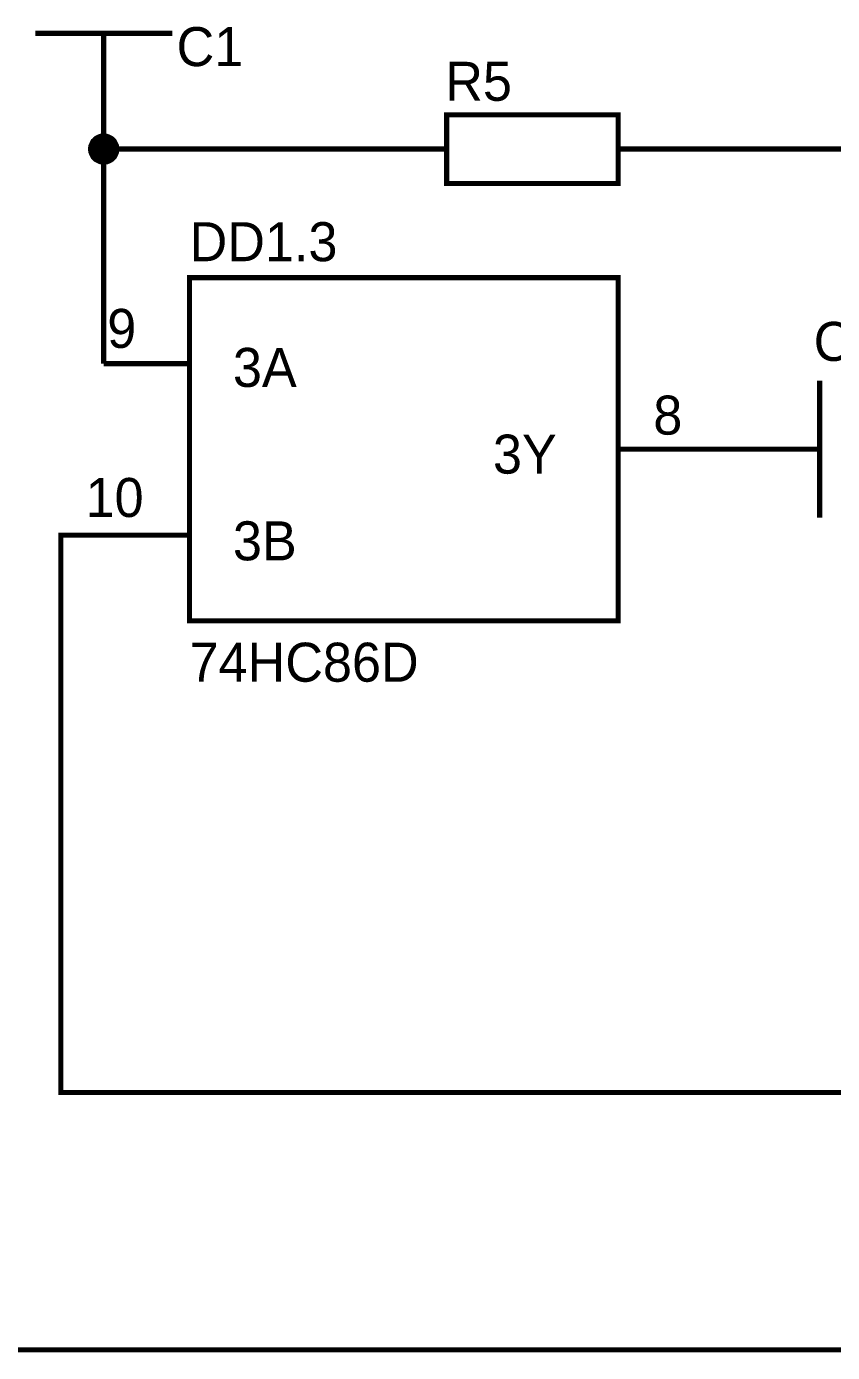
# Model space of a CAD drawing. Header units: millimetres. Extents: x 0 to 594, y 0 to 420.
# Drawn here: x 160.5 to 207.5, y 282.3 to 359.6 of the extents above; entities that cross this region are included whole.
import ezdxf

# ---------------------------------------------------------------- set-up
doc = ezdxf.new("R2010")
doc.units = ezdxf.units.MM
doc.layers.add('Sheet', color=255, linetype='Continuous')

msp = doc.modelspace()

# ---------------------------------------------------------------- linework, layer by layer
at = {"layer": 'Sheet'}
for points, const_width in [([(161.038, 359.24), (165.033, 359.24)], 0.3), ([(165.033, 359.24), (165.033, 354.991)], 0.3), ([(165.033, 359.24), (169.028, 359.24)], 0.3), ([(165.033, 354.991), (165.033, 354.991), (165.033, 352.495), (165.033, 339.986)], 0.3), ([(164.275, 352.495), (164.275, 352.527), (164.275, 352.574), (164.291, 352.606), (164.291, 352.653), (164.291, 352.685), (164.307, 352.717), (164.323, 352.748), (164.339, 352.78), (164.354, 352.827), (164.37, 352.859), (164.386, 352.89), (164.402, 352.922), (164.417, 352.954), (164.449, 352.969), (164.465, 353.001), (164.496, 353.032), (164.528, 353.048), (164.544, 353.08), (164.575, 353.096), (164.607, 353.127), (164.639, 353.143), (164.67, 353.159), (164.702, 353.175), (164.733, 353.19), (164.765, 353.206), (164.812, 353.222), (164.844, 353.222), (164.875, 353.238), (164.923, 353.238), (164.954, 353.254), (164.986, 353.254), (165.033, 353.254)], 0.3), ([(164.275, 352.495), (164.275, 352.527), (164.275, 352.574), (164.291, 352.606), (164.291, 352.653), (164.291, 352.685), (164.307, 352.717), (164.323, 352.748), (164.339, 352.78), (164.354, 352.827), (164.37, 352.859), (164.386, 352.89), (164.402, 352.922), (164.417, 352.954), (164.449, 352.969), (164.465, 353.001), (164.496, 353.032), (164.528, 353.048), (164.544, 353.08), (164.575, 353.096), (164.607, 353.127), (164.639, 353.143), (164.67, 353.159), (164.702, 353.175), (164.733, 353.19), (164.765, 353.206), (164.812, 353.222), (164.844, 353.222), (164.875, 353.238), (164.923, 353.238), (164.954, 353.254), (164.986, 353.254), (165.033, 353.254)], 0.3), ([(164.275, 352.495), (164.275, 352.527), (164.275, 352.574), (164.291, 352.606), (164.291, 352.653), (164.291, 352.685), (164.307, 352.717), (164.323, 352.748), (164.339, 352.78), (164.354, 352.827), (164.37, 352.859), (164.386, 352.89), (164.402, 352.922), (164.417, 352.954), (164.449, 352.969), (164.465, 353.001), (164.496, 353.032), (164.528, 353.048), (164.544, 353.08), (164.575, 353.096), (164.607, 353.127), (164.639, 353.143), (164.67, 353.159), (164.702, 353.175), (164.733, 353.19), (164.765, 353.206), (164.812, 353.222), (164.844, 353.222), (164.875, 353.238), (164.923, 353.238), (164.954, 353.254), (164.986, 353.254), (165.033, 353.254)], 0.3), ([(164.275, 352.495), (164.275, 352.527), (164.275, 352.574), (164.291, 352.606), (164.291, 352.653), (164.291, 352.685), (164.307, 352.717), (164.323, 352.748), (164.339, 352.78), (164.354, 352.827), (164.37, 352.859), (164.386, 352.89), (164.402, 352.922), (164.417, 352.954), (164.449, 352.969), (164.465, 353.001), (164.496, 353.032), (164.528, 353.048), (164.544, 353.08), (164.575, 353.096), (164.607, 353.127), (164.639, 353.143), (164.67, 353.159), (164.702, 353.175), (164.733, 353.19), (164.765, 353.206), (164.812, 353.222), (164.844, 353.222), (164.875, 353.238), (164.923, 353.238), (164.954, 353.254), (164.986, 353.254), (165.033, 353.254)], 0.3), ([(164.275, 352.495), (164.275, 352.527), (164.275, 352.574), (164.291, 352.606), (164.291, 352.653), (164.291, 352.685), (164.307, 352.717), (164.323, 352.748), (164.339, 352.78), (164.354, 352.827), (164.37, 352.859), (164.386, 352.89), (164.402, 352.922), (164.417, 352.954), (164.449, 352.969), (164.465, 353.001), (164.496, 353.032), (164.528, 353.048), (164.544, 353.08), (164.575, 353.096), (164.607, 353.127), (164.639, 353.143), (164.67, 353.159), (164.702, 353.175), (164.733, 353.19), (164.765, 353.206), (164.812, 353.222), (164.844, 353.222), (164.875, 353.238), (164.923, 353.238), (164.954, 353.254), (164.986, 353.254), (165.033, 353.254)], 0.0991), ([(164.275, 352.495), (164.275, 352.527), (164.275, 352.574), (164.291, 352.606), (164.291, 352.653), (164.291, 352.685), (164.307, 352.717), (164.323, 352.748), (164.339, 352.78), (164.354, 352.827), (164.37, 352.859), (164.386, 352.89), (164.402, 352.922), (164.417, 352.954), (164.449, 352.969), (164.465, 353.001), (164.496, 353.032), (164.528, 353.048), (164.544, 353.08), (164.575, 353.096), (164.607, 353.127), (164.639, 353.143), (164.67, 353.159), (164.702, 353.175), (164.733, 353.19), (164.765, 353.206), (164.812, 353.222), (164.844, 353.222), (164.875, 353.238), (164.923, 353.238), (164.954, 353.254), (164.986, 353.254), (165.033, 353.254)], 0.0991), ([(164.275, 352.495), (164.275, 352.527), (164.275, 352.574), (164.291, 352.606), (164.291, 352.653), (164.291, 352.685), (164.307, 352.717), (164.323, 352.748), (164.339, 352.78), (164.354, 352.827), (164.37, 352.859), (164.386, 352.89), (164.402, 352.922), (164.417, 352.954), (164.449, 352.969), (164.465, 353.001), (164.496, 353.032), (164.528, 353.048), (164.544, 353.08), (164.575, 353.096), (164.607, 353.127), (164.639, 353.143), (164.67, 353.159), (164.702, 353.175), (164.733, 353.19), (164.765, 353.206), (164.812, 353.222), (164.844, 353.222), (164.875, 353.238), (164.923, 353.238), (164.954, 353.254), (164.986, 353.254), (165.033, 353.254)], 0.0991), ([(164.275, 352.495), (164.275, 352.527), (164.275, 352.574), (164.291, 352.606), (164.291, 352.653), (164.291, 352.685), (164.307, 352.717), (164.323, 352.748), (164.339, 352.78), (164.354, 352.827), (164.37, 352.859), (164.386, 352.89), (164.402, 352.922), (164.417, 352.954), (164.449, 352.969), (164.465, 353.001), (164.496, 353.032), (164.528, 353.048), (164.544, 353.08), (164.575, 353.096), (164.607, 353.127), (164.639, 353.143), (164.67, 353.159), (164.702, 353.175), (164.733, 353.19), (164.765, 353.206), (164.812, 353.222), (164.844, 353.222), (164.875, 353.238), (164.923, 353.238), (164.954, 353.254), (164.986, 353.254), (165.033, 353.254)], 0.0991), ([(165.033, 353.254), (165.033, 353.254)], 0.3), ([(165.033, 353.254), (165.081, 353.254), (165.112, 353.254), (165.144, 353.238), (165.191, 353.238), (165.223, 353.222), (165.254, 353.222), (165.302, 353.206), (165.333, 353.19), (165.365, 353.175), (165.397, 353.159), (165.428, 353.143), (165.46, 353.127), (165.491, 353.096), (165.523, 353.08), (165.539, 353.048), (165.57, 353.032), (165.602, 353.001), (165.618, 352.969), (165.649, 352.954), (165.665, 352.922), (165.681, 352.89), (165.697, 352.859), (165.712, 352.827), (165.728, 352.78), (165.744, 352.748), (165.76, 352.717), (165.776, 352.685), (165.776, 352.653), (165.776, 352.606), (165.791, 352.574), (165.791, 352.527), (165.791, 352.495)], 0.3), ([(165.033, 353.254), (165.033, 353.254)], 0.3), ([(165.033, 353.254), (165.081, 353.254), (165.112, 353.254), (165.144, 353.238), (165.191, 353.238), (165.223, 353.222), (165.254, 353.222), (165.302, 353.206), (165.333, 353.19), (165.365, 353.175), (165.397, 353.159), (165.428, 353.143), (165.46, 353.127), (165.491, 353.096), (165.523, 353.08), (165.539, 353.048), (165.57, 353.032), (165.602, 353.001), (165.618, 352.969), (165.649, 352.954), (165.665, 352.922), (165.681, 352.89), (165.697, 352.859), (165.712, 352.827), (165.728, 352.78), (165.744, 352.748), (165.76, 352.717), (165.776, 352.685), (165.776, 352.653), (165.776, 352.606), (165.791, 352.574), (165.791, 352.527), (165.791, 352.495)], 0.3), ([(165.033, 353.254), (165.033, 353.254)], 0.3), ([(165.033, 353.254), (165.081, 353.254), (165.112, 353.254), (165.144, 353.238), (165.191, 353.238), (165.223, 353.222), (165.254, 353.222), (165.302, 353.206), (165.333, 353.19), (165.365, 353.175), (165.397, 353.159), (165.428, 353.143), (165.46, 353.127), (165.491, 353.096), (165.523, 353.08), (165.539, 353.048), (165.57, 353.032), (165.602, 353.001), (165.618, 352.969), (165.649, 352.954), (165.665, 352.922), (165.681, 352.89), (165.697, 352.859), (165.712, 352.827), (165.728, 352.78), (165.744, 352.748), (165.76, 352.717), (165.776, 352.685), (165.776, 352.653), (165.776, 352.606), (165.791, 352.574), (165.791, 352.527), (165.791, 352.495)], 0.3), ([(165.033, 353.254), (165.033, 353.254)], 0.3), ([(165.033, 353.254), (165.081, 353.254), (165.112, 353.254), (165.144, 353.238), (165.191, 353.238), (165.223, 353.222), (165.254, 353.222), (165.302, 353.206), (165.333, 353.19), (165.365, 353.175), (165.397, 353.159), (165.428, 353.143), (165.46, 353.127), (165.491, 353.096), (165.523, 353.08), (165.539, 353.048), (165.57, 353.032), (165.602, 353.001), (165.618, 352.969), (165.649, 352.954), (165.665, 352.922), (165.681, 352.89), (165.697, 352.859), (165.712, 352.827), (165.728, 352.78), (165.744, 352.748), (165.76, 352.717), (165.776, 352.685), (165.776, 352.653), (165.776, 352.606), (165.791, 352.574), (165.791, 352.527), (165.791, 352.495)], 0.3), ([(165.033, 353.254), (165.033, 353.254)], 0.0991), ([(165.033, 353.254), (165.081, 353.254), (165.112, 353.254), (165.144, 353.238), (165.191, 353.238), (165.223, 353.222), (165.254, 353.222), (165.302, 353.206), (165.333, 353.19), (165.365, 353.175), (165.397, 353.159), (165.428, 353.143), (165.46, 353.127), (165.491, 353.096), (165.523, 353.08), (165.539, 353.048), (165.57, 353.032), (165.602, 353.001), (165.618, 352.969), (165.649, 352.954), (165.665, 352.922), (165.681, 352.89), (165.697, 352.859), (165.712, 352.827), (165.728, 352.78), (165.744, 352.748), (165.76, 352.717), (165.776, 352.685), (165.776, 352.653), (165.776, 352.606), (165.791, 352.574), (165.791, 352.527), (165.791, 352.495)], 0.0991), ([(165.033, 353.254), (165.033, 353.254)], 0.0991), ([(165.033, 353.254), (165.081, 353.254), (165.112, 353.254), (165.144, 353.238), (165.191, 353.238), (165.223, 353.222), (165.254, 353.222), (165.302, 353.206), (165.333, 353.19), (165.365, 353.175), (165.397, 353.159), (165.428, 353.143), (165.46, 353.127), (165.491, 353.096), (165.523, 353.08), (165.539, 353.048), (165.57, 353.032), (165.602, 353.001), (165.618, 352.969), (165.649, 352.954), (165.665, 352.922), (165.681, 352.89), (165.697, 352.859), (165.712, 352.827), (165.728, 352.78), (165.744, 352.748), (165.76, 352.717), (165.776, 352.685), (165.776, 352.653), (165.776, 352.606), (165.791, 352.574), (165.791, 352.527), (165.791, 352.495)], 0.0991), ([(165.033, 353.254), (165.033, 353.254)], 0.0991), ([(165.033, 353.254), (165.081, 353.254), (165.112, 353.254), (165.144, 353.238), (165.191, 353.238), (165.223, 353.222), (165.254, 353.222), (165.302, 353.206), (165.333, 353.19), (165.365, 353.175), (165.397, 353.159), (165.428, 353.143), (165.46, 353.127), (165.491, 353.096), (165.523, 353.08), (165.539, 353.048), (165.57, 353.032), (165.602, 353.001), (165.618, 352.969), (165.649, 352.954), (165.665, 352.922), (165.681, 352.89), (165.697, 352.859), (165.712, 352.827), (165.728, 352.78), (165.744, 352.748), (165.76, 352.717), (165.776, 352.685), (165.776, 352.653), (165.776, 352.606), (165.791, 352.574), (165.791, 352.527), (165.791, 352.495)], 0.0991), ([(165.033, 353.254), (165.033, 353.254)], 0.0991), ([(165.033, 353.254), (165.081, 353.254), (165.112, 353.254), (165.144, 353.238), (165.191, 353.238), (165.223, 353.222), (165.254, 353.222), (165.302, 353.206), (165.333, 353.19), (165.365, 353.175), (165.397, 353.159), (165.428, 353.143), (165.46, 353.127), (165.491, 353.096), (165.523, 353.08), (165.539, 353.048), (165.57, 353.032), (165.602, 353.001), (165.618, 352.969), (165.649, 352.954), (165.665, 352.922), (165.681, 352.89), (165.697, 352.859), (165.712, 352.827), (165.728, 352.78), (165.744, 352.748), (165.76, 352.717), (165.776, 352.685), (165.776, 352.653), (165.776, 352.606), (165.791, 352.574), (165.791, 352.527), (165.791, 352.495)], 0.0991), ([(165.033, 351.737), (164.986, 351.737), (164.954, 351.737), (164.923, 351.753), (164.875, 351.753), (164.844, 351.753), (164.812, 351.769), (164.765, 351.785), (164.733, 351.801), (164.702, 351.816), (164.67, 351.832), (164.639, 351.848), (164.607, 351.864), (164.575, 351.88), (164.544, 351.911), (164.528, 351.927), (164.496, 351.958), (164.465, 351.99), (164.449, 352.006), (164.417, 352.037), (164.402, 352.069), (164.386, 352.101), (164.37, 352.132), (164.354, 352.164), (164.339, 352.195), (164.323, 352.227), (164.307, 352.274), (164.291, 352.306), (164.291, 352.338), (164.291, 352.385), (164.275, 352.417), (164.275, 352.448), (164.275, 352.495)], 0.3), ([(164.275, 352.495), (164.275, 352.495)], 0.3), ([(165.033, 351.737), (164.986, 351.737), (164.954, 351.737), (164.923, 351.753), (164.875, 351.753), (164.844, 351.753), (164.812, 351.769), (164.765, 351.785), (164.733, 351.801), (164.702, 351.816), (164.67, 351.832), (164.639, 351.848), (164.607, 351.864), (164.575, 351.88), (164.544, 351.911), (164.528, 351.927), (164.496, 351.958), (164.465, 351.99), (164.449, 352.006), (164.417, 352.037), (164.402, 352.069), (164.386, 352.101), (164.37, 352.132), (164.354, 352.164), (164.339, 352.195), (164.323, 352.227), (164.307, 352.274), (164.291, 352.306), (164.291, 352.338), (164.291, 352.385), (164.275, 352.417), (164.275, 352.448), (164.275, 352.495)], 0.3), ([(164.275, 352.495), (164.275, 352.495)], 0.3), ([(165.033, 351.737), (164.986, 351.737), (164.954, 351.737), (164.923, 351.753), (164.875, 351.753), (164.844, 351.753), (164.812, 351.769), (164.765, 351.785), (164.733, 351.801), (164.702, 351.816), (164.67, 351.832), (164.639, 351.848), (164.607, 351.864), (164.575, 351.88), (164.544, 351.911), (164.528, 351.927), (164.496, 351.958), (164.465, 351.99), (164.449, 352.006), (164.417, 352.037), (164.402, 352.069), (164.386, 352.101), (164.37, 352.132), (164.354, 352.164), (164.339, 352.195), (164.323, 352.227), (164.307, 352.274), (164.291, 352.306), (164.291, 352.338), (164.291, 352.385), (164.275, 352.417), (164.275, 352.448), (164.275, 352.495)], 0.3), ([(164.275, 352.495), (164.275, 352.495)], 0.3), ([(165.033, 351.737), (164.986, 351.737), (164.954, 351.737), (164.923, 351.753), (164.875, 351.753), (164.844, 351.753), (164.812, 351.769), (164.765, 351.785), (164.733, 351.801), (164.702, 351.816), (164.67, 351.832), (164.639, 351.848), (164.607, 351.864), (164.575, 351.88), (164.544, 351.911), (164.528, 351.927), (164.496, 351.958), (164.465, 351.99), (164.449, 352.006), (164.417, 352.037), (164.402, 352.069), (164.386, 352.101), (164.37, 352.132), (164.354, 352.164), (164.339, 352.195), (164.323, 352.227), (164.307, 352.274), (164.291, 352.306), (164.291, 352.338), (164.291, 352.385), (164.275, 352.417), (164.275, 352.448), (164.275, 352.495)], 0.3), ([(164.275, 352.495), (164.275, 352.495)], 0.3), ([(165.033, 351.737), (164.986, 351.737), (164.954, 351.737), (164.923, 351.753), (164.875, 351.753), (164.844, 351.753), (164.812, 351.769), (164.765, 351.785), (164.733, 351.801), (164.702, 351.816), (164.67, 351.832), (164.639, 351.848), (164.607, 351.864), (164.575, 351.88), (164.544, 351.911), (164.528, 351.927), (164.496, 351.958), (164.465, 351.99), (164.449, 352.006), (164.417, 352.037), (164.402, 352.069), (164.386, 352.101), (164.37, 352.132), (164.354, 352.164), (164.339, 352.195), (164.323, 352.227), (164.307, 352.274), (164.291, 352.306), (164.291, 352.338), (164.291, 352.385), (164.275, 352.417), (164.275, 352.448), (164.275, 352.495)], 0.0991), ([(164.275, 352.495), (164.275, 352.495)], 0.0991), ([(165.033, 351.737), (164.986, 351.737), (164.954, 351.737), (164.923, 351.753), (164.875, 351.753), (164.844, 351.753), (164.812, 351.769), (164.765, 351.785), (164.733, 351.801), (164.702, 351.816), (164.67, 351.832), (164.639, 351.848), (164.607, 351.864), (164.575, 351.88), (164.544, 351.911), (164.528, 351.927), (164.496, 351.958), (164.465, 351.99), (164.449, 352.006), (164.417, 352.037), (164.402, 352.069), (164.386, 352.101), (164.37, 352.132), (164.354, 352.164), (164.339, 352.195), (164.323, 352.227), (164.307, 352.274), (164.291, 352.306), (164.291, 352.338), (164.291, 352.385), (164.275, 352.417), (164.275, 352.448), (164.275, 352.495)], 0.0991), ([(164.275, 352.495), (164.275, 352.495)], 0.0991), ([(165.033, 351.737), (164.986, 351.737), (164.954, 351.737), (164.923, 351.753), (164.875, 351.753), (164.844, 351.753), (164.812, 351.769), (164.765, 351.785), (164.733, 351.801), (164.702, 351.816), (164.67, 351.832), (164.639, 351.848), (164.607, 351.864), (164.575, 351.88), (164.544, 351.911), (164.528, 351.927), (164.496, 351.958), (164.465, 351.99), (164.449, 352.006), (164.417, 352.037), (164.402, 352.069), (164.386, 352.101), (164.37, 352.132), (164.354, 352.164), (164.339, 352.195), (164.323, 352.227), (164.307, 352.274), (164.291, 352.306), (164.291, 352.338), (164.291, 352.385), (164.275, 352.417), (164.275, 352.448), (164.275, 352.495)], 0.0991), ([(164.275, 352.495), (164.275, 352.495)], 0.0991), ([(165.033, 351.737), (164.986, 351.737), (164.954, 351.737), (164.923, 351.753), (164.875, 351.753), (164.844, 351.753), (164.812, 351.769), (164.765, 351.785), (164.733, 351.801), (164.702, 351.816), (164.67, 351.832), (164.639, 351.848), (164.607, 351.864), (164.575, 351.88), (164.544, 351.911), (164.528, 351.927), (164.496, 351.958), (164.465, 351.99), (164.449, 352.006), (164.417, 352.037), (164.402, 352.069), (164.386, 352.101), (164.37, 352.132), (164.354, 352.164), (164.339, 352.195), (164.323, 352.227), (164.307, 352.274), (164.291, 352.306), (164.291, 352.338), (164.291, 352.385), (164.275, 352.417), (164.275, 352.448), (164.275, 352.495)], 0.0991), ([(164.275, 352.495), (164.275, 352.495)], 0.0991), ([(180.035, 352.495), (165.033, 352.495)], 0.3), ([(165.791, 352.495), (165.791, 352.448), (165.791, 352.417), (165.776, 352.385), (165.776, 352.338), (165.776, 352.306), (165.76, 352.274), (165.744, 352.227), (165.728, 352.195), (165.712, 352.164), (165.697, 352.132), (165.681, 352.101), (165.665, 352.069), (165.649, 352.037), (165.618, 352.006), (165.602, 351.99), (165.57, 351.958), (165.539, 351.927), (165.523, 351.911), (165.491, 351.88), (165.46, 351.864), (165.428, 351.848), (165.397, 351.832), (165.365, 351.816), (165.333, 351.801), (165.302, 351.785), (165.254, 351.769), (165.223, 351.753), (165.191, 351.753), (165.144, 351.753), (165.112, 351.737), (165.081, 351.737), (165.033, 351.737)], 0.3), ([(165.791, 352.495), (165.791, 352.448), (165.791, 352.417), (165.776, 352.385), (165.776, 352.338), (165.776, 352.306), (165.76, 352.274), (165.744, 352.227), (165.728, 352.195), (165.712, 352.164), (165.697, 352.132), (165.681, 352.101), (165.665, 352.069), (165.649, 352.037), (165.618, 352.006), (165.602, 351.99), (165.57, 351.958), (165.539, 351.927), (165.523, 351.911), (165.491, 351.88), (165.46, 351.864), (165.428, 351.848), (165.397, 351.832), (165.365, 351.816), (165.333, 351.801), (165.302, 351.785), (165.254, 351.769), (165.223, 351.753), (165.191, 351.753), (165.144, 351.753), (165.112, 351.737), (165.081, 351.737), (165.033, 351.737)], 0.3), ([(165.791, 352.495), (165.791, 352.448), (165.791, 352.417), (165.776, 352.385), (165.776, 352.338), (165.776, 352.306), (165.76, 352.274), (165.744, 352.227), (165.728, 352.195), (165.712, 352.164), (165.697, 352.132), (165.681, 352.101), (165.665, 352.069), (165.649, 352.037), (165.618, 352.006), (165.602, 351.99), (165.57, 351.958), (165.539, 351.927), (165.523, 351.911), (165.491, 351.88), (165.46, 351.864), (165.428, 351.848), (165.397, 351.832), (165.365, 351.816), (165.333, 351.801), (165.302, 351.785), (165.254, 351.769), (165.223, 351.753), (165.191, 351.753), (165.144, 351.753), (165.112, 351.737), (165.081, 351.737), (165.033, 351.737)], 0.3), ([(165.791, 352.495), (165.791, 352.448), (165.791, 352.417), (165.776, 352.385), (165.776, 352.338), (165.776, 352.306), (165.76, 352.274), (165.744, 352.227), (165.728, 352.195), (165.712, 352.164), (165.697, 352.132), (165.681, 352.101), (165.665, 352.069), (165.649, 352.037), (165.618, 352.006), (165.602, 351.99), (165.57, 351.958), (165.539, 351.927), (165.523, 351.911), (165.491, 351.88), (165.46, 351.864), (165.428, 351.848), (165.397, 351.832), (165.365, 351.816), (165.333, 351.801), (165.302, 351.785), (165.254, 351.769), (165.223, 351.753), (165.191, 351.753), (165.144, 351.753), (165.112, 351.737), (165.081, 351.737), (165.033, 351.737)], 0.3), ([(165.791, 352.495), (165.791, 352.448), (165.791, 352.417), (165.776, 352.385), (165.776, 352.338), (165.776, 352.306), (165.76, 352.274), (165.744, 352.227), (165.728, 352.195), (165.712, 352.164), (165.697, 352.132), (165.681, 352.101), (165.665, 352.069), (165.649, 352.037), (165.618, 352.006), (165.602, 351.99), (165.57, 351.958), (165.539, 351.927), (165.523, 351.911), (165.491, 351.88), (165.46, 351.864), (165.428, 351.848), (165.397, 351.832), (165.365, 351.816), (165.333, 351.801), (165.302, 351.785), (165.254, 351.769), (165.223, 351.753), (165.191, 351.753), (165.144, 351.753), (165.112, 351.737), (165.081, 351.737), (165.033, 351.737)], 0.0991), ([(165.791, 352.495), (165.791, 352.448), (165.791, 352.417), (165.776, 352.385), (165.776, 352.338), (165.776, 352.306), (165.76, 352.274), (165.744, 352.227), (165.728, 352.195), (165.712, 352.164), (165.697, 352.132), (165.681, 352.101), (165.665, 352.069), (165.649, 352.037), (165.618, 352.006), (165.602, 351.99), (165.57, 351.958), (165.539, 351.927), (165.523, 351.911), (165.491, 351.88), (165.46, 351.864), (165.428, 351.848), (165.397, 351.832), (165.365, 351.816), (165.333, 351.801), (165.302, 351.785), (165.254, 351.769), (165.223, 351.753), (165.191, 351.753), (165.144, 351.753), (165.112, 351.737), (165.081, 351.737), (165.033, 351.737)], 0.0991), ([(165.791, 352.495), (165.791, 352.448), (165.791, 352.417), (165.776, 352.385), (165.776, 352.338), (165.776, 352.306), (165.76, 352.274), (165.744, 352.227), (165.728, 352.195), (165.712, 352.164), (165.697, 352.132), (165.681, 352.101), (165.665, 352.069), (165.649, 352.037), (165.618, 352.006), (165.602, 351.99), (165.57, 351.958), (165.539, 351.927), (165.523, 351.911), (165.491, 351.88), (165.46, 351.864), (165.428, 351.848), (165.397, 351.832), (165.365, 351.816), (165.333, 351.801), (165.302, 351.785), (165.254, 351.769), (165.223, 351.753), (165.191, 351.753), (165.144, 351.753), (165.112, 351.737), (165.081, 351.737), (165.033, 351.737)], 0.0991), ([(165.791, 352.495), (165.791, 352.448), (165.791, 352.417), (165.776, 352.385), (165.776, 352.338), (165.776, 352.306), (165.76, 352.274), (165.744, 352.227), (165.728, 352.195), (165.712, 352.164), (165.697, 352.132), (165.681, 352.101), (165.665, 352.069), (165.649, 352.037), (165.618, 352.006), (165.602, 351.99), (165.57, 351.958), (165.539, 351.927), (165.523, 351.911), (165.491, 351.88), (165.46, 351.864), (165.428, 351.848), (165.397, 351.832), (165.365, 351.816), (165.333, 351.801), (165.302, 351.785), (165.254, 351.769), (165.223, 351.753), (165.191, 351.753), (165.144, 351.753), (165.112, 351.737), (165.081, 351.737), (165.033, 351.737)], 0.0991), ([(165.791, 352.495), (165.791, 352.495), (165.791, 352.495), (165.791, 352.495), (165.791, 352.495), (165.791, 352.495), (165.791, 352.495), (165.791, 352.495), (165.791, 352.495), (165.791, 352.495), (165.791, 352.495), (165.791, 352.495), (165.791, 352.495), (165.791, 352.495), (165.791, 352.495), (165.791, 352.495), (165.791, 352.495), (165.791, 352.495), (165.791, 352.495), (165.791, 352.495), (165.791, 352.495), (165.791, 352.495), (165.791, 352.495), (165.791, 352.495), (165.791, 352.495), (165.791, 352.495), (165.791, 352.495), (165.791, 352.495), (165.791, 352.495), (165.791, 352.495), (165.791, 352.495), (165.791, 352.495), (165.791, 352.495)], 0.3), ([(165.791, 352.495), (165.791, 352.495)], 0.3), ([(165.791, 352.495), (165.791, 352.495), (165.791, 352.495), (165.791, 352.495), (165.791, 352.495), (165.791, 352.495), (165.791, 352.495), (165.791, 352.495), (165.791, 352.495), (165.791, 352.495), (165.791, 352.495), (165.791, 352.495), (165.791, 352.495), (165.791, 352.495), (165.791, 352.495), (165.791, 352.495), (165.791, 352.495), (165.791, 352.495), (165.791, 352.495), (165.791, 352.495), (165.791, 352.495), (165.791, 352.495), (165.791, 352.495), (165.791, 352.495), (165.791, 352.495), (165.791, 352.495), (165.791, 352.495), (165.791, 352.495), (165.791, 352.495), (165.791, 352.495), (165.791, 352.495), (165.791, 352.495), (165.791, 352.495)], 0.3), ([(165.791, 352.495), (165.791, 352.495)], 0.3), ([(165.791, 352.495), (165.791, 352.495), (165.791, 352.495), (165.791, 352.495), (165.791, 352.495), (165.791, 352.495), (165.791, 352.495), (165.791, 352.495), (165.791, 352.495), (165.791, 352.495), (165.791, 352.495), (165.791, 352.495), (165.791, 352.495), (165.791, 352.495), (165.791, 352.495), (165.791, 352.495), (165.791, 352.495), (165.791, 352.495), (165.791, 352.495), (165.791, 352.495), (165.791, 352.495), (165.791, 352.495), (165.791, 352.495), (165.791, 352.495), (165.791, 352.495), (165.791, 352.495), (165.791, 352.495), (165.791, 352.495), (165.791, 352.495), (165.791, 352.495), (165.791, 352.495), (165.791, 352.495), (165.791, 352.495)], 0.3), ([(165.791, 352.495), (165.791, 352.495)], 0.3), ([(165.791, 352.495), (165.791, 352.495), (165.791, 352.495), (165.791, 352.495), (165.791, 352.495), (165.791, 352.495), (165.791, 352.495), (165.791, 352.495), (165.791, 352.495), (165.791, 352.495), (165.791, 352.495), (165.791, 352.495), (165.791, 352.495), (165.791, 352.495), (165.791, 352.495), (165.791, 352.495), (165.791, 352.495), (165.791, 352.495), (165.791, 352.495), (165.791, 352.495), (165.791, 352.495), (165.791, 352.495), (165.791, 352.495), (165.791, 352.495), (165.791, 352.495), (165.791, 352.495), (165.791, 352.495), (165.791, 352.495), (165.791, 352.495), (165.791, 352.495), (165.791, 352.495), (165.791, 352.495), (165.791, 352.495)], 0.3), ([(165.791, 352.495), (165.791, 352.495)], 0.3), ([(165.791, 352.495), (165.791, 352.495), (165.791, 352.495), (165.791, 352.495), (165.791, 352.495), (165.791, 352.495), (165.791, 352.495), (165.791, 352.495), (165.791, 352.495), (165.791, 352.495), (165.791, 352.495), (165.791, 352.495), (165.791, 352.495), (165.791, 352.495), (165.791, 352.495), (165.791, 352.495), (165.791, 352.495), (165.791, 352.495), (165.791, 352.495), (165.791, 352.495), (165.791, 352.495), (165.791, 352.495), (165.791, 352.495), (165.791, 352.495), (165.791, 352.495), (165.791, 352.495), (165.791, 352.495), (165.791, 352.495), (165.791, 352.495), (165.791, 352.495), (165.791, 352.495), (165.791, 352.495), (165.791, 352.495)], 0.0991), ([(165.791, 352.495), (165.791, 352.495)], 0.0991), ([(165.791, 352.495), (165.791, 352.495), (165.791, 352.495), (165.791, 352.495), (165.791, 352.495), (165.791, 352.495), (165.791, 352.495), (165.791, 352.495), (165.791, 352.495), (165.791, 352.495), (165.791, 352.495), (165.791, 352.495), (165.791, 352.495), (165.791, 352.495), (165.791, 352.495), (165.791, 352.495), (165.791, 352.495), (165.791, 352.495), (165.791, 352.495), (165.791, 352.495), (165.791, 352.495), (165.791, 352.495), (165.791, 352.495), (165.791, 352.495), (165.791, 352.495), (165.791, 352.495), (165.791, 352.495), (165.791, 352.495), (165.791, 352.495), (165.791, 352.495), (165.791, 352.495), (165.791, 352.495), (165.791, 352.495)], 0.0991), ([(165.791, 352.495), (165.791, 352.495)], 0.0991), ([(165.791, 352.495), (165.791, 352.495), (165.791, 352.495), (165.791, 352.495), (165.791, 352.495), (165.791, 352.495), (165.791, 352.495), (165.791, 352.495), (165.791, 352.495), (165.791, 352.495), (165.791, 352.495), (165.791, 352.495), (165.791, 352.495), (165.791, 352.495), (165.791, 352.495), (165.791, 352.495), (165.791, 352.495), (165.791, 352.495), (165.791, 352.495), (165.791, 352.495), (165.791, 352.495), (165.791, 352.495), (165.791, 352.495), (165.791, 352.495), (165.791, 352.495), (165.791, 352.495), (165.791, 352.495), (165.791, 352.495), (165.791, 352.495), (165.791, 352.495), (165.791, 352.495), (165.791, 352.495), (165.791, 352.495)], 0.0991), ([(165.791, 352.495), (165.791, 352.495)], 0.0991), ([(165.791, 352.495), (165.791, 352.495), (165.791, 352.495), (165.791, 352.495), (165.791, 352.495), (165.791, 352.495), (165.791, 352.495), (165.791, 352.495), (165.791, 352.495), (165.791, 352.495), (165.791, 352.495), (165.791, 352.495), (165.791, 352.495), (165.791, 352.495), (165.791, 352.495), (165.791, 352.495), (165.791, 352.495), (165.791, 352.495), (165.791, 352.495), (165.791, 352.495), (165.791, 352.495), (165.791, 352.495), (165.791, 352.495), (165.791, 352.495), (165.791, 352.495), (165.791, 352.495), (165.791, 352.495), (165.791, 352.495), (165.791, 352.495), (165.791, 352.495), (165.791, 352.495), (165.791, 352.495), (165.791, 352.495)], 0.0991), ([(165.791, 352.495), (165.791, 352.495)], 0.0991), ([(185.025, 352.495), (180.035, 352.495)], 0.3), ([(195.021, 352.495), (200.027, 352.495)], 0.3), ([(200.027, 352.495), (267.518, 352.495)], 0.3), ([(170.039, 339.986), (165.033, 339.986)], 0.3), ([(206.769, 338.991), (206.769, 334.995)], 0.3), ([(195.021, 334.995), (200.027, 334.995)], 0.3), ([(200.027, 334.995), (202.522, 334.995)], 0.3), ([(206.769, 334.995), (202.522, 334.995)], 0.3), ([(206.769, 334.995), (206.769, 331)], 0.3), ([(165.033, 329.989), (162.538, 329.989), (162.538, 297.5), (227.519, 297.5), (237.515, 297.5)], 0.3), ([(170.039, 329.989), (165.033, 329.989)], 0.3), ([(152.543, 299.995), (152.543, 282.495), (257.522, 282.495)], 0.3)]:
    msp.add_lwpolyline(points, dxfattribs=dict(at, const_width=const_width))
at = {"layer": 'Sheet', "const_width": 0.3}
for points in [[(185.025, 354.486), (195.021, 354.486), (195.021, 350.49), (185.025, 350.49), (185.025, 354.486)], [(170.039, 344.993), (195.021, 344.993), (195.021, 324.998), (170.039, 324.998), (170.039, 344.993)]]:
    msp.add_lwpolyline(points, close=True, dxfattribs=at)
at = {"layer": 'Sheet', "const_width": 0.762}
msp.add_lwpolyline([(164.619, 352.5, 1), (165.381, 352.5, 1)], format="xyb", close=True, dxfattribs=at)

# ---------------------------------------------------------------- texts
at = {"layer": 'Sheet'}
for s, height, p in [('C1', 2.2744, (169.281, 357.329)), ('R5', 2.2744, (184.946, 355.307)), ('DD1.3', 2.2744, (170.039, 345.957)), ('9', 2.274, (165.239, 340.903)), ('C2', 2.2744, (206.422, 340.144)), ('3A', 2.2744, (172.566, 338.628)), ('8', 2.274, (197.074, 335.848)), ('3Y', 2.2744, (187.725, 333.574)), ('10', 2.2744, (163.975, 331.047)), ('3B', 2.2744, (172.566, 328.52)), ('74HC86D', 2.2744, (170.039, 321.444))]:
    msp.add_text(s, height=height, dxfattribs=at).set_placement(p)

doc.saveas('drawing.dxf')
